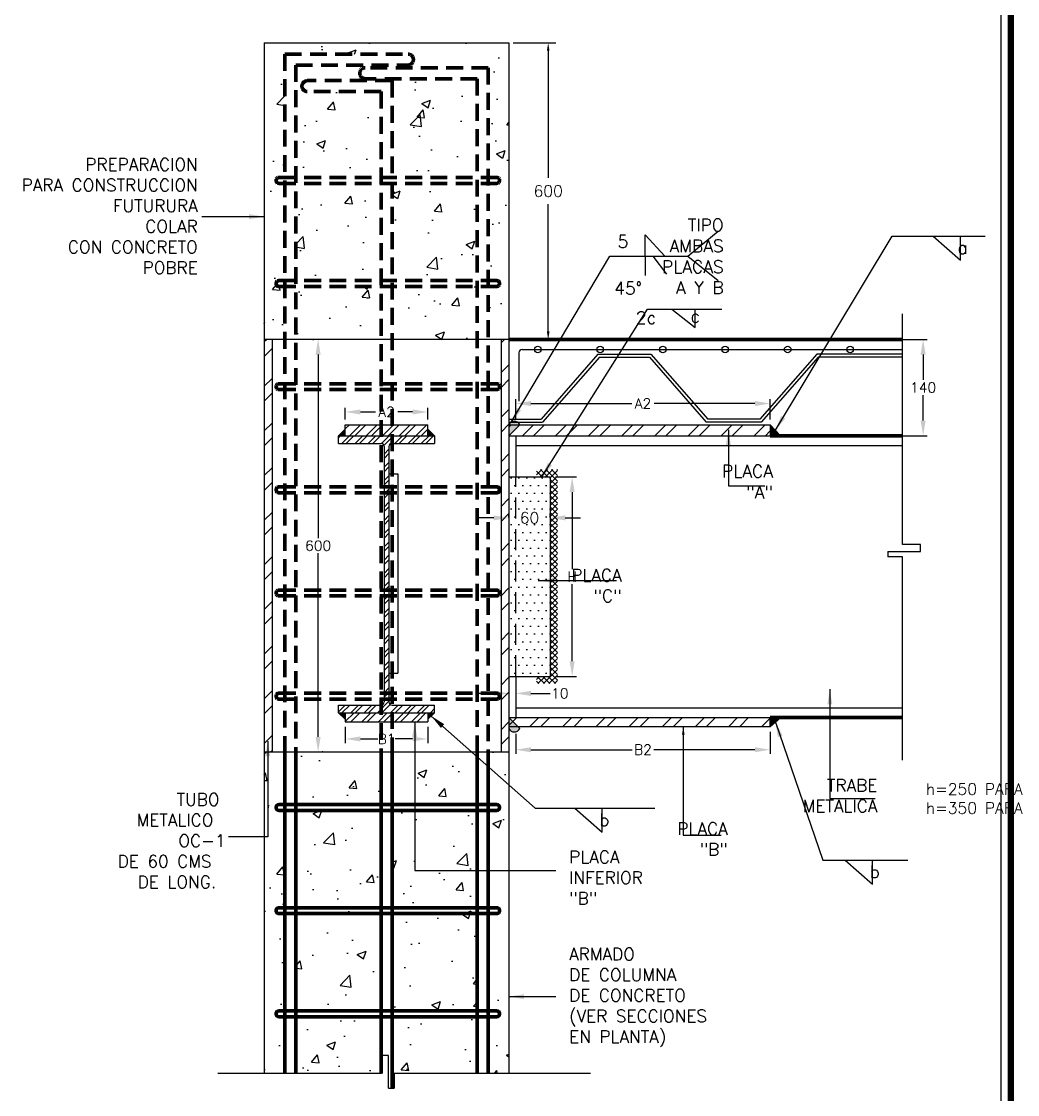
# Model space of a CAD drawing. Header units: millimetres. Extents: x -478 to -58, y -79 to 80.
# Drawn here: x -403.16 to -391.32, y 42.21 to 54.95 of the extents above; entities that cross this region are included whole.
import ezdxf

# ---------------------------------------------------------------- set-up
doc = ezdxf.new("R2010")
doc.units = ezdxf.units.MM
doc.header["$MEASUREMENT"] = 0
doc.linetypes.add('DASHED2', pattern=[0.375, 0.25, -0.125])
doc.linetypes.add('HIDDEN', pattern=[0.375, 0.25, -0.125])
doc.layers.get('Defpoints').update_dxf_attribs({"color": 71})
for name, color, linetype in [('ACERO', 40, 'Continuous'), ('cimentacion', 2, 'Continuous'), ('L1', 1, 'Continuous'), ('MURO', 4, 'Continuous'), ('PROY', 2, 'DASHED2'), ('texto', 5, 'Continuous')]:
    doc.layers.add(name, color=color, linetype=linetype)
doc.styles.add('PEQ', font='simplex.shx', dxfattribs={"height": 0.09})
doc.styles.add('ROMANS', font='simplex.shx')
doc.dimstyles.new('STANDARD$0', dxfattribs={"dimtxt": 0.135, "dimasz": 0.095, "dimexe": 0.09, "dimexo": 0.05, "dimgap": 0.09, "dimtad": 0, "dimtih": 1, "dimtoh": 1, "dimdec": 0, "dimlfac": 100, "dimzin": 0, "dimdsep": 46, "dimtxsty": 'ROMANS', "dimcen": 0.09, "dimclrd": 1, "dimclre": 1, "dimclrt": 5, "dimadec": 0, "dimazin": 0, "dimtfac": 1, "dimtdec": 0, "dimtofl": 0, "dimtmove": 0, "dimatfit": 1, "dimfxl": 1, "dimtolj": 1, "dimtzin": 0, "dimarcsym": 0})
doc.dimstyles.new('STANDARD$7', dxfattribs={"dimtxt": 0.6, "dimasz": 0.09, "dimexe": 0.18, "dimexo": 0.0625, "dimgap": 0.09, "dimtad": 0, "dimtih": 1, "dimtoh": 1, "dimzin": 0, "dimdsep": 46, "dimtxsty": 'PEQ', "dimcen": 0.09, "dimclrd": 1, "dimclre": 1, "dimadec": 0, "dimazin": 0, "dimtfac": 1, "dimtdec": 4, "dimtofl": 0, "dimtmove": 0, "dimatfit": 1, "dimfxl": 1, "dimtolj": 1, "dimtzin": 0, "dimarcsym": 0})
pattern_1 = [(45, (-916.67062, -205.6085), (-0.19688504, 0.19688504), []), (45, (-916.53936, -205.6085), (-0.19688504, 0.19688504), [])]
pattern_2 = [(45, (-916.36228, -205.60849), (-0.098442522, 0.098442522), []), (45, (-916.29665, -205.60849), (-0.098442522, 0.098442522), [])]

# ---------------------------------------------------------------- blocks, each defined once
blk = doc.blocks.new('*D108')
at = {"layer": 'Defpoints', "color": 0}
for p in [(-399.631, 51.176), (-399.631, 51.176), (-399.636, 46.275)]:
    blk.add_point(p, dxfattribs=at)
at = {"layer": 'texto', "color": 1, "lineweight": -2}
for p, q in [((-399.694, 51.176), (-399.681, 51.176)), ((-399.631, 50.996), (-399.631, 48.815)), ((-399.631, 46.455), (-399.631, 48.635)), ((-399.574, 46.275), (-399.581, 46.275))]:
    blk.add_line(p, q, dxfattribs=at)
at = {"layer": 'texto', "color": 1}
for points in [[(-399.661, 50.996), (-399.601, 50.996), (-399.631, 51.176)], [(-399.661, 46.455), (-399.601, 46.455), (-399.631, 46.275)]]:
    blk.add_solid(points, dxfattribs=at)
at = {"layer": 'texto', "insert": (-399.631, 48.725), "char_height": 0.09, "attachment_point": 5, "style": 'PEQ'}
blk.add_mtext('\\A1;{\\H1.3333x;600}', dxfattribs=at)
blk = doc.blocks.new('*D109')
at = {"layer": 'Defpoints', "color": 0}
for p in [(-396.874, 49.542), (-396.874, 47.173), (-396.612, 47.173)]:
    blk.add_point(p, dxfattribs=at)
at = {"layer": 'texto', "color": 1, "lineweight": -2}
for p, q in [((-396.811, 49.542), (-396.562, 49.542)), ((-396.612, 49.362), (-396.612, 48.448)), ((-396.612, 47.353), (-396.612, 48.268)), ((-396.811, 47.173), (-396.562, 47.173))]:
    blk.add_line(p, q, dxfattribs=at)
at = {"layer": 'texto', "color": 1}
for points in [[(-396.642, 49.362), (-396.582, 49.362), (-396.612, 49.542)], [(-396.642, 47.353), (-396.582, 47.353), (-396.612, 47.173)]]:
    blk.add_solid(points, dxfattribs=at)
at = {"layer": 'texto', "insert": (-396.612, 48.358), "char_height": 0.09, "attachment_point": 5, "style": 'PEQ'}
blk.add_mtext('\\A1;{\\H1.3333x;H}', dxfattribs=at)
blk = doc.blocks.new('*D110')
at = {"layer": 'Defpoints', "color": 0}
for p in [(-394.26, 50.414), (-397.282, 50.163), (-394.26, 50.163)]:
    blk.add_point(p, dxfattribs=at)
at = {"layer": 'texto', "color": 1, "lineweight": -2}
for p, q in [((-397.282, 50.225), (-397.282, 50.464)), ((-397.102, 50.414), (-395.904, 50.414)), ((-394.44, 50.414), (-395.639, 50.414)), ((-394.26, 50.225), (-394.26, 50.464))]:
    blk.add_line(p, q, dxfattribs=at)
at = {"layer": 'texto', "color": 1}
for points in [[(-397.102, 50.444), (-397.102, 50.384), (-397.282, 50.414)], [(-394.44, 50.444), (-394.44, 50.384), (-394.26, 50.414)]]:
    blk.add_solid(points, dxfattribs=at)
at = {"layer": 'texto', "insert": (-395.771, 50.414), "char_height": 0.09, "attachment_point": 5, "style": 'PEQ'}
blk.add_mtext('\\A1;{\\H1.3333x;A2}', dxfattribs=at)
blk = doc.blocks.new('*D111')
at = {"layer": 'Defpoints', "color": 0}
for p in [(-397.282, 46.553), (-394.26, 46.577), (-394.26, 46.302)]:
    blk.add_point(p, dxfattribs=at)
at = {"layer": 'texto', "color": 1, "lineweight": -2}
for p, q in [((-397.282, 46.49), (-397.282, 46.252)), ((-394.26, 46.515), (-394.26, 46.252)), ((-397.102, 46.302), (-395.901, 46.302)), ((-394.44, 46.302), (-395.641, 46.302))]:
    blk.add_line(p, q, dxfattribs=at)
at = {"layer": 'texto', "color": 1}
for points in [[(-397.102, 46.332), (-397.102, 46.272), (-397.282, 46.302)], [(-394.44, 46.332), (-394.44, 46.272), (-394.26, 46.302)]]:
    blk.add_solid(points, dxfattribs=at)
at = {"layer": 'texto', "insert": (-395.771, 46.302), "char_height": 0.09, "attachment_point": 5, "style": 'PEQ'}
blk.add_mtext('\\A1;{\\H1.3333x;B2}', dxfattribs=at)
blk = doc.blocks.new('*D112')
at = {"layer": 'Defpoints', "color": 0}
for p in [(-392.928, 51.176), (-392.442, 51.176), (-392.928, 50.032)]:
    blk.add_point(p, dxfattribs=at)
at = {"layer": 'texto', "color": 1, "lineweight": -2}
for p, q in [((-392.865, 51.176), (-392.392, 51.176)), ((-392.442, 50.996), (-392.442, 50.694)), ((-392.442, 50.212), (-392.442, 50.514)), ((-392.865, 50.032), (-392.392, 50.032))]:
    blk.add_line(p, q, dxfattribs=at)
at = {"layer": 'texto', "color": 1}
for points in [[(-392.472, 50.996), (-392.412, 50.996), (-392.442, 51.176)], [(-392.472, 50.212), (-392.412, 50.212), (-392.442, 50.032)]]:
    blk.add_solid(points, dxfattribs=at)
at = {"layer": 'texto', "insert": (-392.442, 50.604), "char_height": 0.09, "attachment_point": 5, "style": 'PEQ'}
blk.add_mtext('\\A1;{\\H1.3333x;140}', dxfattribs=at)
blk = doc.blocks.new('*D113')
at = {"layer": 'Defpoints', "color": 0}
for p in [(-399.308, 46.634), (-398.328, 46.634), (-399.308, 46.43)]:
    blk.add_point(p, dxfattribs=at)
at = {"layer": 'texto', "color": 1, "lineweight": -2}
for p, q in [((-399.308, 46.572), (-399.308, 46.38)), ((-398.328, 46.572), (-398.328, 46.38)), ((-399.128, 46.43), (-398.922, 46.43)), ((-398.508, 46.43), (-398.714, 46.43))]:
    blk.add_line(p, q, dxfattribs=at)
at = {"layer": 'texto', "color": 1}
for points in [[(-399.128, 46.46), (-399.128, 46.4), (-399.308, 46.43)], [(-398.508, 46.46), (-398.508, 46.4), (-398.328, 46.43)]]:
    blk.add_solid(points, dxfattribs=at)
at = {"layer": 'texto', "insert": (-398.818, 46.43), "char_height": 0.09, "attachment_point": 5, "style": 'PEQ'}
blk.add_mtext('\\A1;{\\H1.3333x;B1}', dxfattribs=at)
blk = doc.blocks.new('*D114')
at = {"layer": 'Defpoints', "color": 0}
for p in [(-399.308, 50.314), (-399.308, 50.163), (-398.328, 50.163)]:
    blk.add_point(p, dxfattribs=at)
at = {"layer": 'texto', "color": 1, "lineweight": -2}
for p, q in [((-399.308, 50.225), (-399.308, 50.364)), ((-398.328, 50.225), (-398.328, 50.364)), ((-399.128, 50.314), (-398.951, 50.314)), ((-398.508, 50.314), (-398.685, 50.314))]:
    blk.add_line(p, q, dxfattribs=at)
at = {"layer": 'texto', "color": 1}
for points in [[(-399.128, 50.344), (-399.128, 50.284), (-399.308, 50.314)], [(-398.508, 50.344), (-398.508, 50.284), (-398.328, 50.314)]]:
    blk.add_solid(points, dxfattribs=at)
at = {"layer": 'texto', "insert": (-398.818, 50.314), "char_height": 0.09, "attachment_point": 5, "style": 'PEQ'}
blk.add_mtext('\\A1;{\\H1.3333x;A2}', dxfattribs=at)
blk = doc.blocks.new('*D115')
at = {"layer": 'Defpoints', "color": 0}
for p in [(-397.364, 47.068), (-397.282, 47.068), (-397.364, 46.971)]:
    blk.add_point(p, dxfattribs=at)
at = {"layer": 'texto', "color": 1, "lineweight": -2}
for p, q in [((-397.544, 46.971), (-397.724, 46.971)), ((-397.364, 47.005), (-397.364, 46.921)), ((-397.282, 47.005), (-397.282, 46.921)), ((-397.102, 46.971), (-396.875, 46.971))]:
    blk.add_line(p, q, dxfattribs=at)
at = {"layer": 'texto', "color": 1}
for points in [[(-397.544, 47.001), (-397.544, 46.941), (-397.364, 46.971)], [(-397.102, 47.001), (-397.102, 46.941), (-397.282, 46.971)]]:
    blk.add_solid(points, dxfattribs=at)
at = {"layer": 'texto', "insert": (-396.759, 46.971), "char_height": 0.09, "attachment_point": 5, "style": 'PEQ'}
blk.add_mtext('\\A1;{\\H1.3333x;10}', dxfattribs=at)
blk = doc.blocks.new('*D133')
at = {"layer": 'Defpoints', "color": 0}
for p in [(-397.364, 54.699), (-396.897, 54.699), (-397.364, 51.176)]:
    blk.add_point(p, dxfattribs=at)
at = {"layer": 'L1', "color": 1, "lineweight": -2}
for p, q in [((-397.314, 54.699), (-396.807, 54.699)), ((-396.897, 54.604), (-396.897, 53.095)), ((-396.897, 51.271), (-396.897, 52.78)), ((-397.314, 51.176), (-396.807, 51.176))]:
    blk.add_line(p, q, dxfattribs=at)
at = {"layer": 'L1', "color": 1}
for points in [[(-396.913, 54.604), (-396.881, 54.604), (-396.897, 54.699)], [(-396.913, 51.271), (-396.881, 51.271), (-396.897, 51.176)]]:
    blk.add_solid(points, dxfattribs=at)
at = {"layer": 'L1', "color": 5, "insert": (-396.897, 52.937), "char_height": 0.135, "attachment_point": 5, "style": 'ROMANS'}
blk.add_mtext('\\A1;600', dxfattribs=at)
blk = doc.blocks.new('*D375')
at = {"layer": 'Defpoints', "color": 0}
for p in [(-397.364, 49.056), (-397.364, 48.999), (-396.874, 48.999)]:
    blk.add_point(p, dxfattribs=at)
at = {"layer": 'texto', "color": 1, "lineweight": -2}
for p, q in [((-397.364, 49.061), (-397.364, 49.106)), ((-396.874, 49.061), (-396.874, 49.106)), ((-397.544, 49.056), (-397.724, 49.056)), ((-396.694, 49.056), (-396.514, 49.056))]:
    blk.add_line(p, q, dxfattribs=at)
at = {"layer": 'texto', "color": 1}
for points in [[(-397.544, 49.086), (-397.544, 49.026), (-397.364, 49.056)], [(-396.694, 49.086), (-396.694, 49.026), (-396.874, 49.056)]]:
    blk.add_solid(points, dxfattribs=at)
at = {"layer": 'texto', "insert": (-397.119, 49.056), "char_height": 0.09, "attachment_point": 5, "style": 'PEQ'}
blk.add_mtext('\\A1;{\\H1.5x;60}', dxfattribs=at)

msp = doc.modelspace()

# ---------------------------------------------------------------- hatches: boundary and pattern name
at = {"layer": 'L1'}
h = msp.add_hatch(dxfattribs=at)
h.set_pattern_fill('AR-CONC', color=256, scale=0.1485, style=0)
h.set_pattern_definition([(50, (87.2455, 11.3228), (1.0651314, -0.0931869), [0.111375, -1.225125]), (355, (87.2455, 11.3228), (-0.2060457, 1.1170053), [0.0891, -0.9801]), (100.4514, (87.3342, 11.315), (0.8590864, 1.0238177), [0.0946542, -1.041196]), (46.1842, (87.2455, 11.6198), (1.584853, -0.2457957), [0.1670625, -1.8376875]), (96.6356, (87.3776, 11.5993), (1.387974, 1.446565), [0.1419813, -1.561794]), (351.1842, (87.2455, 11.6198), (1.387973, 1.446566), [0.13365, -1.47015]), (21, (87.394, 11.5455), (0.886407, -0.597889), [0.111375, -1.225125]), (326, (87.394, 11.5455), (0.3613233, 1.0768478), [0.0891, -0.9801]), (71.4514, (87.4679, 11.4957), (1.2477306, 0.4789578), [0.0946542, -1.041196]), (37.5, (87.2455, 11.32277), (0.01805739, 0.49434737), [0, -0.96822, 0, -0.99495, 0, -0.9838125]), (7.5, (87.2455, 11.32277), (0.39065826, 0.5857014), [0, -0.56727, 0, -0.945945, 0, -0.3749625]), (327.5, (86.91433, 11.32277), (0.79272632, -0.033494), [0, -0.37125, 0, -1.1583, 0, -1.536975]), (317.5, (86.7658, 11.3228), (0.8660315, 0.1486559), [0, -0.482625, 0, -0.76923, 0, -1.091475])])
h.paths.add_polyline_path([(-397.36404, 54.69912), (-400.27167, 54.69912), (-400.27167, 51.17557), (-400.02664, 51.17557), (-400.02664, 51.80379), (-400.09568, 51.80379, -1), (-400.09568, 51.87434), (-400.02664, 51.87434), (-400.02664, 53.02891), (-400.09568, 53.02891, -1), (-400.09568, 53.09947), (-400.02664, 53.09947), (-400.02664, 54.56491), (-398.56432, 54.56491, -1), (-398.56432, 54.43423), (-399.89596, 54.43423), (-399.89596, 53.09947), (-398.88319, 53.09947), (-398.88319, 54.11818), (-399.75299, 54.11818, -1), (-399.76287, 54.24886), (-398.75251, 54.24886), (-398.75251, 53.09947), (-397.73974, 53.09947), (-397.73974, 54.27218), (-399.07138, 54.27218, -1), (-399.07138, 54.40286), (-397.60906, 54.40286), (-397.60906, 53.09947), (-397.50914, 53.09947, -1), (-397.50914, 53.02891), (-397.60906, 53.02891), (-397.60906, 51.87434), (-397.50914, 51.87434, -1), (-397.50914, 51.80379), (-397.60906, 51.80379), (-397.60906, 51.17557), (-397.36404, 51.17557)])
h.paths.add_polyline_path([(-397.73974, 53.02891), (-398.75251, 53.02891), (-398.75251, 51.87434), (-397.73974, 51.87434)], flags=17)
h.paths.add_polyline_path([(-397.73974, 51.80379), (-398.75251, 51.80379), (-398.75251, 51.17557), (-397.73974, 51.17557)], flags=17)
h.paths.add_polyline_path([(-398.88319, 51.80379), (-399.89596, 51.80379), (-399.89596, 51.17557), (-398.88319, 51.17557)], flags=17)
h.paths.add_polyline_path([(-398.88319, 53.02891), (-399.89596, 53.02891), (-399.89596, 51.87434), (-398.88319, 51.87434)], flags=17)
h = msp.add_hatch(dxfattribs=at)
h.set_pattern_fill('ANSI32', color=256, style=0)
h.set_pattern_definition([(45, (3.0716, 0), (-0.26516504, 0.26516504), []), (45, (3.2484, 0), (-0.26516504, 0.26516504), [])])
h.paths.add_polyline_path([(-397.36404, 51.17557), (-397.45715, 51.17557), (-397.45715, 46.27507), (-397.36404, 46.27507)])
h.paths.add_polyline_path([(-400.17856, 51.17557), (-400.27167, 51.17557), (-400.27167, 46.27507), (-400.17856, 46.27507)])
for points in [[(-399.3079, 50.10847), (-399.3079, 50.03212), (-399.38958, 50.03212)], [(-398.3278, 50.10847), (-398.3278, 50.03212), (-398.24613, 50.03212)], [(-394.26039, 50.1628), (-394.26039, 50.03212), (-394.13533, 50.03212)], [(-399.3079, 46.66428), (-399.3079, 46.74062), (-399.38958, 46.74062)], [(-398.3278, 46.66428), (-398.3278, 46.74062), (-398.24613, 46.74062)], [(-394.26039, 46.57727), (-394.26039, 46.68345), (-394.13533, 46.68345)]]:
    msp.add_hatch(color=256, dxfattribs=at).paths.add_polyline_path(points)
h = msp.add_hatch(dxfattribs=at)
h.set_pattern_fill('ANSI32', color=256, scale=0.37125, style=0)
h.set_pattern_definition(pattern_2)
h.paths.add_polyline_path([(-398.75251, 50.03212), (-398.3278, 50.03212), (-398.3278, 50.1628), (-398.75251, 50.1628)])
h.paths.add_polyline_path([(-398.88319, 50.1628), (-398.88319, 50.03212), (-398.75251, 50.03212), (-398.75251, 50.1628)])
h.paths.add_polyline_path([(-399.3079, 50.1628), (-399.3079, 50.03212), (-398.88319, 50.03212), (-398.88319, 50.1628)])
h = msp.add_hatch(color=256, dxfattribs=at)
h.paths.add_polyline_path([(-397.33676, 50.19224), (-397.26248, 50.19224, -0.14200879), (-397.2352, 50.1628), (-397.36404, 50.03212), (-397.36404, 50.1628, -0.14200879)])
h.paths.add_polyline_path([(-397.26248, 50.19224), (-397.33676, 50.19224, -0.27745254)])
h = msp.add_hatch(dxfattribs=at)
h.set_pattern_fill('ANSI32', color=256, scale=0.7425, style=0)
h.set_pattern_definition(pattern_1)
h.paths.add_polyline_path([(-394.26039, 50.03212), (-394.26039, 50.1628), (-397.36404, 50.1628), (-397.36404, 50.03212)])
h = msp.add_hatch(dxfattribs=at)
h.set_pattern_fill('ANSI32', color=256, scale=0.297, style=0)
h.set_pattern_definition([(45, (-916.36228, -205.60849), (-0.078754018, 0.078754018), []), (45, (-916.30978, -205.60849), (-0.078754018, 0.078754018), [])])
h.paths.add_polyline_path([(-398.75251, 50.03212), (-398.75251, 49.94065), (-398.24613, 49.94065), (-398.24613, 50.03212)])
h.paths.add_polyline_path([(-398.84644, 49.90352), (-398.84644, 46.86922, -0.41128761), (-398.88319, 46.8321), (-398.88319, 46.74062), (-398.75251, 46.74062), (-398.75251, 46.8321, -0.41128761), (-398.78926, 46.86922), (-398.78926, 49.90352, -0.41128761), (-398.75251, 49.94065), (-398.75251, 50.03212), (-398.88319, 50.03212), (-398.88319, 49.94065, -0.41128761)])
h.paths.add_polyline_path([(-399.38958, 50.03212), (-399.38958, 49.94065), (-398.88319, 49.94065), (-398.88319, 50.03212)])
h.paths.add_polyline_path([(-398.24613, 46.74062), (-398.24613, 46.8321), (-398.75251, 46.8321), (-398.75251, 46.74062)])
h.paths.add_polyline_path([(-399.38958, 46.8321), (-399.38958, 46.74062), (-398.88319, 46.74062), (-398.88319, 46.8321)])
h = msp.add_hatch(dxfattribs=at)
h.set_pattern_fill('ANSI37', color=256, scale=0.37125, style=0)
h.set_pattern_definition([(135, (118.72658, -205.60849), (0.032814174, 0.032814174), []), (45, (118.72658, -205.60849), (0.032814174, -0.032814174), [])])
h.paths.add_polyline_path([(-397.03579, 49.62865), (-396.78741, 49.62865), (-396.78741, 47.08692), (-397.03579, 47.08692), (-397.03579, 47.1735), (-396.87399, 47.1735), (-396.87399, 49.54207), (-397.03579, 49.54207)])
h = msp.add_hatch(dxfattribs=at)
h.set_pattern_fill('DOTS', color=256, scale=1.485, style=0)
h.set_pattern_definition([(0, (-916.67062, -205.60849), (0.04640625, 0.0928125), [0, -0.0928125])])
h.paths.add_polyline_path([(-397.28236, 47.1735), (-396.87399, 47.1735), (-396.87399, 49.54207), (-397.28236, 49.54207)])
h.paths.add_polyline_path([(-397.28236, 49.54207), (-397.36404, 49.54207), (-397.36404, 47.1735), (-397.28236, 47.1735)])
h = msp.add_hatch(dxfattribs=at)
h.set_pattern_fill('AR-CONC', color=256, scale=0.1485, style=0)
h.set_pattern_definition([(50, (-916.6706, -205.6085), (1.0651314, -0.0931869), [0.111375, -1.225125]), (355, (-916.6706, -205.6085), (-0.2060457, 1.1170053), [0.0891, -0.9801]), (100.4514, (-916.5819, -205.6163), (0.8590864, 1.0238177), [0.0946542, -1.041196]), (46.1842, (-916.6706, -205.3115), (1.584853, -0.2457957), [0.1670625, -1.8376875]), (96.6356, (-916.5385, -205.332), (1.387974, 1.446565), [0.1419813, -1.561794]), (351.1842, (-916.6706, -205.3115), (1.387973, 1.446566), [0.13365, -1.47015]), (21, (-916.5221, -205.3857), (0.886407, -0.597889), [0.111375, -1.225125]), (326, (-916.5221, -205.3857), (0.3613233, 1.0768478), [0.0891, -0.9801]), (71.4514, (-916.4483, -205.4356), (1.2477306, 0.4789578), [0.0946542, -1.041196]), (37.5, (-916.6706, -205.6085), (0.01805739, 0.49434737), [0, -0.96822, 0, -0.99495, 0, -0.9838125]), (7.5, (-916.6706, -205.6085), (0.39065826, 0.5857014), [0, -0.56727, 0, -0.945945, 0, -0.3749625]), (327.5, (-917.00177, -205.6085), (0.79272632, -0.03349398), [0, -0.37125, 0, -1.1583, 0, -1.536975]), (317.5, (-917.1503, -205.6085), (0.8660315, 0.1486559), [0, -0.482625, 0, -0.76923, 0, -1.091475])])
h.paths.add_polyline_path([(-397.36404, 46.27507), (-397.60906, 46.27507), (-397.60906, 42.45767), (-397.36404, 42.45767)])
h.paths.add_polyline_path([(-397.73974, 46.27507), (-398.75251, 46.27507), (-398.75251, 42.2813), (-398.7288, 42.2813), (-398.7288, 42.45767), (-397.73974, 42.45767)])
h.paths.add_polyline_path([(-398.88319, 46.27507), (-399.89596, 46.27507), (-399.89596, 42.45767), (-398.88319, 42.45767)])
h.paths.add_polyline_path([(-400.02664, 46.27507), (-400.27167, 46.27507), (-400.27167, 42.45767), (-400.02664, 42.45767)])
h.paths.add_polyline_path([(-398.24613, 46.8321), (-398.75251, 46.8321), (-398.75251, 46.74062), (-398.24613, 46.74062)])
h.paths.add_polyline_path([(-399.38958, 46.74062), (-398.88319, 46.74062), (-398.88319, 46.8321), (-399.38958, 46.8321)])
h = msp.add_hatch(dxfattribs=at)
h.set_pattern_fill('ANSI32', color=256, scale=0.37125, style=0)
h.set_pattern_definition(pattern_2)
h.paths.add_polyline_path([(-398.3278, 46.63444), (-398.3278, 46.74062), (-398.75251, 46.74062), (-398.75251, 46.63444)])
h.paths.add_polyline_path([(-398.88319, 46.63444), (-398.75251, 46.63444), (-398.75251, 46.74062), (-398.88319, 46.74062)])
h.paths.add_polyline_path([(-399.3079, 46.74062), (-399.3079, 46.63444), (-398.88319, 46.63444), (-398.88319, 46.74062)])
h = msp.add_hatch(dxfattribs=at)
h.set_pattern_fill('ANSI32', color=256, scale=0.7425, style=0)
h.set_pattern_definition(pattern_1)
h.paths.add_polyline_path([(-394.26039, 46.57727), (-394.26039, 46.68345), (-397.36404, 46.68345), (-397.36404, 46.57727)])
h = msp.add_hatch(color=256, dxfattribs=at)
h.paths.add_polyline_path([(-397.33676, 46.52333), (-397.26248, 46.52333, 0.14200879), (-397.2352, 46.55277), (-397.36404, 46.68345), (-397.36404, 46.55277, 0.14200879)])
h.paths.add_polyline_path([(-397.26248, 46.52333), (-397.33676, 46.52333, 0.27745254)])

# ---------------------------------------------------------------- linework, layer by layer
at = {"layer": 'ACERO', "lineweight": 100}
for p, q in [((-400.02664, 46.27507), (-400.02664, 42.45767)), ((-399.89596, 46.27507), (-399.89596, 42.45767)), ((-398.88319, 46.27507), (-398.88319, 42.45767)), ((-398.75251, 46.27507), (-398.75251, 42.2813)), ((-397.73974, 46.27507), (-397.73974, 42.45767)), ((-397.60906, 46.27507), (-397.60906, 42.45767)), ((-400.09568, 45.65089), (-397.50914, 45.65089)), ((-400.09568, 45.58033), (-397.50914, 45.58033)), ((-400.09568, 44.42577), (-397.50914, 44.42577)), ((-400.09568, 44.35521), (-397.50914, 44.35521)), ((-400.09568, 43.20064), (-397.50914, 43.20064)), ((-400.09568, 43.13008), (-397.50914, 43.13008))]:
    msp.add_line(p, q, dxfattribs=at)
for centre, start, end in [((-400.09568, 45.61561), 90, 270), ((-397.50914, 45.61561), 270, 90), ((-400.09568, 44.39049), 90, 270), ((-397.50914, 44.39049), 270, 90), ((-400.09568, 43.16536), 90, 270), ((-397.50914, 43.16536), 270, 90)]:
    msp.add_arc(centre, 0.03528, start, end, dxfattribs=at)
at = {"layer": 'cimentacion', "color": 4, "lineweight": 100, "ltscale": 2}
for p, q in [((-397.36404, 51.17557), (-392.68593, 51.17557)), ((-394.26039, 50.03212), (-392.68593, 50.03212)), ((-394.26039, 46.68345), (-392.68593, 46.68345))]:
    msp.add_line(p, q, dxfattribs=at)
at = {"layer": 'L1', "linetype": 'HIDDEN', "lineweight": 100, "ltscale": 0.8}
for p, q in [((-400.02664, 54.56491), (-400.02664, 46.27507)), ((-400.02664, 54.56491), (-398.56432, 54.56491)), ((-399.89596, 54.43423), (-399.89596, 46.27507)), ((-399.89596, 54.43423), (-398.56432, 54.43423)), ((-397.60906, 54.40286), (-399.07138, 54.40286)), ((-397.60906, 54.40286), (-397.60906, 46.27507)), ((-398.75251, 54.24886), (-399.76287, 54.24886)), ((-397.73974, 54.27218), (-399.07138, 54.27218)), ((-398.75251, 54.24886), (-398.75251, 46.27507)), ((-397.73974, 54.27218), (-397.73974, 46.27507)), ((-398.88319, 54.11818), (-399.76287, 54.11818)), ((-398.88319, 54.11818), (-398.88319, 46.27507)), ((-400.09568, 53.09947), (-397.50914, 53.09947)), ((-400.09568, 53.02891), (-397.50914, 53.02891)), ((-400.09568, 51.87434), (-397.50914, 51.87434)), ((-400.09568, 51.80379), (-397.50914, 51.80379)), ((-400.09568, 50.64922), (-397.50914, 50.64922)), ((-400.09568, 50.57866), (-397.50914, 50.57866)), ((-400.09568, 49.42409), (-397.50914, 49.42409)), ((-400.09568, 49.35354), (-397.50914, 49.35354)), ((-400.09568, 48.19897), (-397.50914, 48.19897)), ((-400.09568, 48.12841), (-397.50914, 48.12841)), ((-400.09568, 46.97384), (-397.50914, 46.97384)), ((-400.09568, 46.90329), (-397.50914, 46.90329))]:
    msp.add_line(p, q, dxfattribs=at)
at = {"layer": 'L1'}
for p, q in [((-395.74648, 52.16317), (-395.74648, 52.41827)), ((-395.74648, 52.41827), (-395.51224, 52.16317)), ((-395.23963, 52.16317), (-394.87726, 52.46311)), ((-392.32323, 52.40178), (-391.99748, 52.11646)), ((-391.99748, 52.11646), (-391.99748, 52.40178)), ((-395.74648, 52.16317), (-395.74648, 51.93572)), ((-395.65365, 52.16317), (-395.49247, 51.95097)), ((-395.23963, 52.16317), (-394.87726, 51.87593)), ((-395.42687, 51.53508), (-395.15225, 51.31647)), ((-395.15225, 51.31647), (-395.15225, 51.53508)), ((-392.68593, 48.73851), (-392.68593, 51.48127)), ((-396.30519, 51.00081), (-396.98139, 50.22937)), ((-396.30519, 51.00081), (-395.6776, 51.00081)), ((-395.6776, 51.00081), (-395.00139, 50.22937)), ((-393.70616, 51.00081), (-394.38236, 50.22937)), ((-392.68593, 51.00081), (-393.70616, 51.00081)), ((-396.28836, 50.96368), (-396.96457, 50.19224)), ((-396.28836, 50.96368), (-395.69442, 50.96368)), ((-395.69442, 50.96368), (-395.01822, 50.19224)), ((-393.68933, 50.96368), (-394.36554, 50.19224)), ((-392.68593, 50.96368), (-393.68933, 50.96368)), ((-397.36404, 50.22937), (-396.98139, 50.22937)), ((-394.38236, 50.22937), (-395.00139, 50.22937)), ((-399.38958, 50.03212), (-399.3079, 50.10847)), ((-398.24613, 50.03212), (-398.3278, 50.10847)), ((-397.36404, 50.19224), (-396.96457, 50.19224)), ((-397.36404, 50.03212), (-397.2352, 50.1628)), ((-394.36554, 50.19224), (-395.01822, 50.19224)), ((-394.26039, 50.1628), (-394.13533, 50.03212)), ((-397.28236, 50.03212), (-397.28236, 49.54207)), ((-397.28236, 49.91451), (-392.68593, 49.91451)), ((-392.47362, 48.73851), (-392.68593, 48.73851)), ((-392.47362, 48.656), (-392.47362, 48.73851)), ((-392.8623, 48.656), (-392.47362, 48.656)), ((-392.8623, 48.656), (-392.8623, 48.59107)), ((-392.68593, 48.59107), (-392.8623, 48.59107)), ((-392.68593, 46.1763), (-392.68593, 48.59107)), ((-397.28236, 47.1735), (-397.28236, 46.68345)), ((-397.28236, 46.80106), (-392.68593, 46.80106)), ((-399.38958, 46.74062), (-399.3079, 46.66428)), ((-398.24613, 46.74062), (-398.3278, 46.66428)), ((-397.36404, 46.68345), (-397.2352, 46.55277)), ((-394.26039, 46.57727), (-394.13533, 46.68345)), ((-396.58064, 45.6062), (-396.2549, 45.32087)), ((-396.2549, 45.32087), (-396.2549, 45.6062)), ((-393.36815, 44.98952), (-393.04241, 44.7042)), ((-393.04241, 44.7042), (-393.04241, 44.98952)), ((-398.79373, 42.66998), (-398.87624, 42.66998)), ((-398.87624, 42.66998), (-398.87624, 42.45767)), ((-398.79373, 42.2813), (-398.79373, 42.66998)), ((-398.87624, 42.45767), (-400.82117, 42.45767)), ((-396.39616, 42.45767), (-398.7288, 42.45767)), ((-398.7288, 42.45767), (-398.7288, 42.2813)), ((-398.79373, 42.2813), (-398.7288, 42.2813))]:
    msp.add_line(p, q, dxfattribs=at)
at = {"layer": 'L1', "linetype": 'HIDDEN', "lineweight": 100, "ltscale": 0.8}
for centre, radius, start, end in [((-398.56432, 54.49957), 0.06534, 270, 90), ((-399.07138, 54.33752), 0.06534, 90, 270), ((-399.75793, 54.18352), 0.06553, 94.323521, 265.676479), ((-400.09568, 53.06419), 0.03528, 90, 270), ((-397.50914, 53.06419), 0.03528, 270, 90), ((-400.09568, 51.83906), 0.03528, 90, 270), ((-397.50914, 51.83906), 0.03528, 270, 90), ((-400.09568, 50.61394), 0.03528, 90, 270), ((-397.50914, 50.61394), 0.03528, 270, 90), ((-400.09568, 49.38881), 0.03528, 90, 270), ((-397.50914, 49.38881), 0.03528, 270, 90), ((-400.09568, 48.16369), 0.03528, 90, 270), ((-397.50914, 48.16369), 0.03528, 270, 90), ((-400.09568, 46.93856), 0.03528, 90, 270), ((-397.50914, 46.93856), 0.03528, 270, 90)]:
    msp.add_arc(centre, radius, start, end, dxfattribs=at)
at = {"layer": 'L1'}
for centre, start, end in [((-397.29962, 50.13047), 26.656534, 153.343466), ((-397.29962, 46.58511), 206.656534, 333.343466)]:
    msp.add_arc(centre, 0.07208, start, end, dxfattribs=at)
at = {"layer": 'MURO', "color": 6}
for p, q in [((-397.36404, 51.17557), (-400.27167, 51.17557)), ((-400.27167, 51.17557), (-400.27167, 46.27507)), ((-400.17856, 51.17557), (-400.17856, 46.27507)), ((-397.45715, 51.17557), (-397.45715, 46.27507)), ((-397.36404, 51.17557), (-397.36404, 46.27507)), ((-400.27167, 46.27507), (-397.36404, 46.27507))]:
    msp.add_line(p, q, dxfattribs=at)
at = {"layer": 'PROY'}
msp.add_line((-397.28236, 47.1735), (-397.28236, 49.54207), dxfattribs=at)
at = {"layer": 'texto'}
for p, q in [((-400.27167, 54.69912), (-400.27167, 51.17557)), ((-400.27167, 54.69912), (-397.36404, 54.69912)), ((-397.36404, 54.69912), (-397.36404, 51.17557)), ((-397.24485, 51.01787), (-397.24485, 50.44178)), ((-397.20773, 51.055), (-392.68593, 51.055)), ((-399.3079, 50.1628), (-398.3278, 50.1628)), ((-399.3079, 50.03212), (-399.3079, 50.1628)), ((-398.3278, 50.03212), (-398.3278, 50.1628)), ((-397.36404, 50.1628), (-394.26039, 50.1628)), ((-394.26039, 50.1628), (-394.26039, 50.03212)), ((-399.38958, 50.03212), (-398.24613, 50.03212)), ((-399.38958, 49.94065), (-399.38958, 50.03212)), ((-398.24613, 50.03212), (-398.24613, 49.94065)), ((-397.36404, 50.03212), (-394.26039, 50.03212)), ((-399.38958, 49.94065), (-398.88356, 49.94065)), ((-398.84644, 49.90352), (-398.84644, 46.86922)), ((-398.78926, 49.90352), (-398.78926, 46.86922)), ((-398.75214, 49.94065), (-398.24613, 49.94065)), ((-398.78926, 49.57824), (-398.68309, 49.57824)), ((-398.68309, 49.57824), (-398.68309, 47.20966)), ((-397.36404, 49.54207), (-396.87399, 49.54207)), ((-396.87399, 49.54207), (-396.87399, 47.1735)), ((-398.78926, 47.20966), (-398.68309, 47.20966)), ((-397.36404, 47.1735), (-396.87399, 47.1735)), ((-399.38958, 46.8321), (-398.88356, 46.8321)), ((-399.38958, 46.74062), (-399.38958, 46.8321)), ((-398.75214, 46.8321), (-398.24613, 46.8321)), ((-398.24613, 46.74062), (-398.24613, 46.8321)), ((-399.38958, 46.74062), (-398.24613, 46.74062)), ((-399.3079, 46.74062), (-399.3079, 46.63444)), ((-398.3278, 46.74062), (-398.3278, 46.63444)), ((-397.36404, 46.68345), (-394.26039, 46.68345)), ((-394.26039, 46.57727), (-394.26039, 46.68345)), ((-394.26039, 46.57727), (-394.26039, 46.68345)), ((-399.3079, 46.63444), (-398.3278, 46.63444)), ((-397.36404, 46.57727), (-394.26039, 46.57727)), ((-400.27167, 46.27507), (-400.27167, 42.45767)), ((-397.36404, 46.27507), (-397.36404, 42.45767))]:
    msp.add_line(p, q, dxfattribs=at)
at = {"layer": 'texto', "const_width": 0.07718}
msp.add_lwpolyline([(-434.59765, 66.46207), (-434.59765, 2.74941, 0.41421356), (-433.71014, 1.86189), (-392.28773, 1.86189, 0.41421356), (-391.40022, 2.74941), (-391.40022, 66.46207, 0.41421356), (-392.28773, 67.34958), (-433.71014, 67.34958, 0.41421356)], format="xyb", close=True, dxfattribs=at)
at = {"layer": 'texto'}
msp.add_lwpolyline([(-434.48189, 66.46207), (-434.48189, 2.74941, 0.41421356), (-433.71014, 1.97766), (-392.28773, 1.97766, 0.41421356), (-391.51598, 2.74941), (-391.51598, 66.46207, 0.41421356), (-392.28773, 67.23382), (-433.71014, 67.23382, 0.41421356)], format="xyb", close=True, dxfattribs=at)
for centre in [(-397.02134, 51.055), (-396.27884, 51.055), (-395.53634, 51.055), (-394.79384, 51.055), (-394.05134, 51.055), (-393.30884, 51.055)]:
    msp.add_circle(centre, 0.0388, dxfattribs=at)
for centre, start, end in [((-397.20773, 51.01787), 90, 180), ((-398.88356, 49.90352), 0, 90), ((-398.75214, 49.90352), 90, 180), ((-398.88356, 46.86922), 270, 0), ((-398.75214, 46.86922), 180, 270)]:
    msp.add_arc(centre, 0.03713, start, end, dxfattribs=at)

# ---------------------------------------------------------------- texts
at = {"layer": 'L1', "color": 5, "char_height": 0.135, "attachment_point": 4, "style": 'ROMANS'}
for insert in [(-393.18178, 45.72423), (-397.33863, 45.28728), (-402.64024, 42.45974)]:
    msp.add_mtext('\\A1;', dxfattribs=dict(at, insert=insert))
at = {"layer": 'texto', "style": 'PEQ'}
for s, insert, char_height, attachment_point in [('PREPARACION\\PPARA CONSTRUCCION\\PFUTURURA\\PCOLAR\\PCON CONCRETO\\PPOBRE', (-401.06117, 52.64033), 0.147015, 6), ('TIPO\\PAMBAS\\PPLACAS\\PA Y B', (-394.81251, 52.16218), 0.1485, 6), ('5', (-395.94501, 52.33847), 0.1485, 6), ('a', (-391.91358, 52.26478), 0.14702, 6), ('45°', (-395.78045, 51.78375), 0.1485, 6), ('2c', (-395.61354, 51.43303), 0.1485, 6), ('c', (-395.09263, 51.45028), 0.1485, 6), ('PLACA\\P"A"', (-394.22678, 49.48582), 0.1485, 6), ('PLACA\\P"C"', (-396.02461, 48.25202), 0.147015, 6), ('TRABE\\PMETALICA', (-392.98526, 45.75688), 0.147015, 6), ('\\A1;h=250 PARA TRABES CON PERALTE DE 300\\Ph=350 PARA TRABES CON PERALTE DE 400', (-388.41714, 45.7219), 0.135, 6), ('\\pi-0.53906;TUBO \\P\\pi-1.0151;METALICO\\P\\pi-0.51805;OC-1\\P\\pi-1.2391;DE 60 CMS\\P\\pi-1.0011;DE LONG.', (-400.77333, 45.22052), 0.147015, 4), ('b', (-396.171, 45.46919), 0.14702, 6), ('PLACA \\P"B"', (-394.76335, 45.24072), 0.147015, 6), ('PLACA \\PINFERIOR\\P"B"', (-396.64798, 44.78224), 0.147015, 4), ('b', (-392.95851, 44.85252), 0.14702, 6), ('ARMADO \\PDE COLUMNA\\PDE CONCRETO\\P(VER SECCIONES\\PEN PLANTA)', (-396.64798, 43.3593), 0.147015, 4)]:
    msp.add_mtext(s, dxfattribs=dict(at, insert=insert, char_height=char_height, attachment_point=attachment_point))

# ---------------------------------------------------------------- dimensions: what is measured, and where the dimension line sits
at = {"layer": 'L1'}
dim = msp.add_linear_dim(base=(-396.89722, 54.69912), p1=(-397.36404, 51.17557), p2=(-397.36404, 54.69912), angle=90, text='600', dimstyle='STANDARD$0', dxfattribs=at)
dim.commit()
dim.dimension.update_dxf_attribs({"geometry": '*D133', "text_midpoint": (-396.89722, 52.93735)})
at = {"layer": 'texto'}
for base, p1, p2, angle, text, picture, middle in [((-399.63131, 51.17557), (-399.63611, 46.27507), (-399.63131, 51.17557), 90, '{\\H1.3333x;600}', '*D108', (-399.63131, 48.72532)), ((-392.44162, 51.17557), (-392.92794, 50.03212), (-392.92794, 51.17557), 90, '{\\H1.3333x;140}', '*D112', (-392.44162, 50.60385)), ((-394.26039, 50.41405), (-397.28236, 50.1628), (-394.26039, 50.1628), 180, '{\\H1.3333x;A2}', '*D110', (-395.77137, 50.41405)), ((-396.61189, 47.1735), (-396.87399, 49.54207), (-396.87399, 47.1735), 90, '{\\H1.3333x;H}', '*D109', (-396.61189, 48.35779)), ((-394.26039, 46.30152), (-397.28236, 46.55277), (-394.26039, 46.57727), 180, '{\\H1.3333x;B2}', '*D111', (-395.77137, 46.30152))]:
    dim = msp.add_linear_dim(base=base, p1=p1, p2=p2, angle=angle, text=text, dimstyle='STANDARD$0', override={"dimtxt": 0.135, "dimasz": 0.18, "dimexe": 0.05, "dimexo": 0.0625, "dimgap": 0.03, "dimtxsty": 'PEQ', "dimclrt": 256}, dxfattribs=at)
    dim.commit()
    dim.dimension.update_dxf_attribs({"geometry": picture, "text_midpoint": middle})
for base, p1, p2, text, override, picture, middle in [((-399.3079, 50.31359), (-398.3278, 50.1628), (-399.3079, 50.1628), '{\\H1.3333x;A2}', {"dimtxt": 0.135, "dimasz": 0.18, "dimexe": 0.05, "dimexo": 0.0625, "dimgap": 0.03, "dimtxsty": 'PEQ', "dimclrt": 256}, '*D114', (-398.81785, 50.31359)), ((-397.36404, 49.05572), (-396.87399, 48.99882), (-397.36404, 48.99882), '{\\H1.5x;60}', {"dimasz": 0.18, "dimexe": 0.05, "dimexo": 0.0625, "dimgap": 0.03, "dimtxsty": 'PEQ', "dimclrt": 256}, '*D375', (-397.11901, 49.05572)), ((-399.3079, 46.4299), (-398.3278, 46.63444), (-399.3079, 46.63444), '{\\H1.3333x;B1}', {"dimtxt": 0.135, "dimasz": 0.18, "dimexe": 0.05, "dimexo": 0.0625, "dimgap": 0.03, "dimtxsty": 'PEQ', "dimclrt": 256}, '*D113', (-398.81785, 46.4299))]:
    dim = msp.add_linear_dim(base=base, p1=p1, p2=p2, text=text, dimstyle='STANDARD$0', override=override, dxfattribs=at)
    dim.commit()
    dim.dimension.update_dxf_attribs({"geometry": picture, "text_midpoint": middle})
dim = msp.add_linear_dim(base=(-397.36404, 46.97073), p1=(-397.28236, 47.06769), p2=(-397.36404, 47.06769), text='{\\H1.3333x;10}', dimstyle='STANDARD$0', override={"dimtxt": 0.135, "dimasz": 0.18, "dimexe": 0.05, "dimexo": 0.0625, "dimgap": 0.03, "dimtxsty": 'PEQ', "dimclrt": 256}, dxfattribs=at)
dim.commit()
dim.dimension.update_dxf_attribs({"geometry": '*D115', "text_midpoint": (-396.75908, 46.97073), "dimtype": 160})

# ---------------------------------------------------------------- leaders
at = {"layer": 'L1'}
msp.add_leader([(-395.2918, 46.57727), (-395.2918, 45.28728), (-394.84279, 45.28728)], dimstyle='STANDARD$0', dxfattribs=at)
at = {"layer": 'texto'}
for points in [[(-400.27167, 52.63324), (-401.01134, 52.63324)], [(-394.19786, 50.09746), (-392.80804, 52.40178), (-391.70463, 52.40178)], [(-397.33676, 50.19224), (-396.16464, 52.16317), (-395.23963, 52.16317)], [(-396.97224, 49.54207), (-395.7158, 51.53508), (-394.83389, 51.53508)], [(-394.75616, 50.10127), (-394.75616, 49.43625), (-394.32264, 49.43625)], [(-397.01808, 48.31198), (-396.08543, 48.31198)], [(-393.55006, 47.01921), (-393.55006, 45.72423), (-393.01069, 45.72423)], [(-398.28696, 46.70245), (-397.05306, 45.6062), (-395.62823, 45.6062)], [(-398.48359, 46.63444), (-398.48359, 44.86625), (-396.80769, 44.86625)], [(-394.19786, 46.63036), (-393.6316, 44.98952), (-392.62345, 44.98952)], [(-400.22931, 46.40528), (-400.22931, 45.26608), (-400.69523, 45.26608)], [(-397.36404, 43.36918), (-396.8073, 43.36918)]]:
    msp.add_leader(points, dimstyle='STANDARD$7', override={"dimtxt": 0.135, "dimasz": 0.18, "dimexe": 0.05, "dimgap": 0.03, "dimdec": 0, "dimlfac": 100, "dimclrt": 256, "dimtdec": 0}, dxfattribs=at)

doc.saveas('drawing.dxf')
